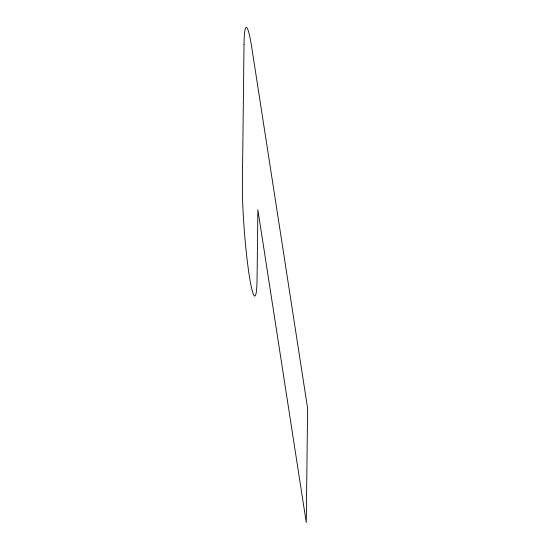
<?xml version="1.0" encoding="UTF-8"?>
<svg xmlns="http://www.w3.org/2000/svg" width="550" height="550" viewBox="0 0 550 550"><rect width="100%" height="100%" fill="white"/><g stroke="black" fill="none" stroke-linecap="round" stroke-linejoin="round"><path stroke-width="0.82" d="M244.014 44.701L242.399 184.023A64.824 5.342 85.5 0 0 245.63 245.774L246.462 253.88A64.824 5.342 85.5 0 0 252.072 290.139L252.966 293.157A64.824 5.342 85.5 0 0 257.07 278.788L257.868 209.784L306.281 522.5L307.601 408.231L251.859 48.132A64.824 5.342 85.5 0 0 244.014 44.701"/></g></svg>
